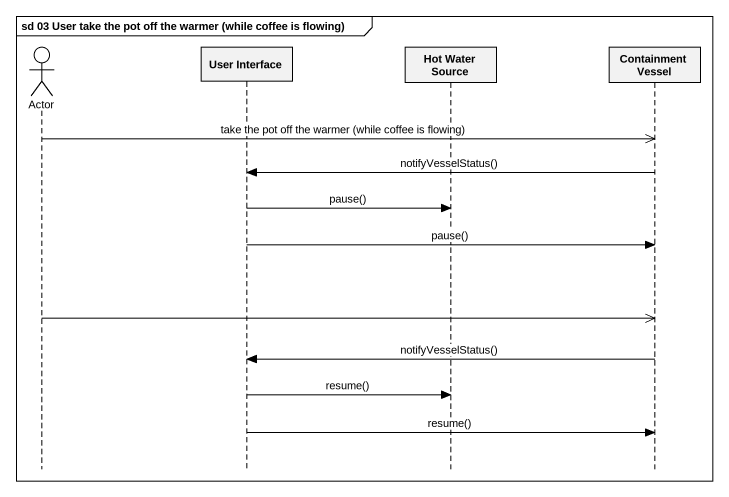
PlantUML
@startuml
mainframe sd 03 User take the pot off the warmer (while coffee is flowing)
hide footbox
actor "Actor" as Actor_
participant "User Interface" as User_Interface
participant "Hot Water Source" as Hot_Water_Source
participant "Containment Vessel" as Containment_Vessel

Actor_ ->> Containment_Vessel : take the pot off the warmer (while coffee is flowing)
Containment_Vessel -> User_Interface : notifyVesselStatus()
User_Interface -> Hot_Water_Source : pause()
User_Interface -> Containment_Vessel : pause()
Actor_ ->> Containment_Vessel
Containment_Vessel -> User_Interface : notifyVesselStatus()
User_Interface -> Hot_Water_Source : resume()
User_Interface -> Containment_Vessel : resume()
@enduml
